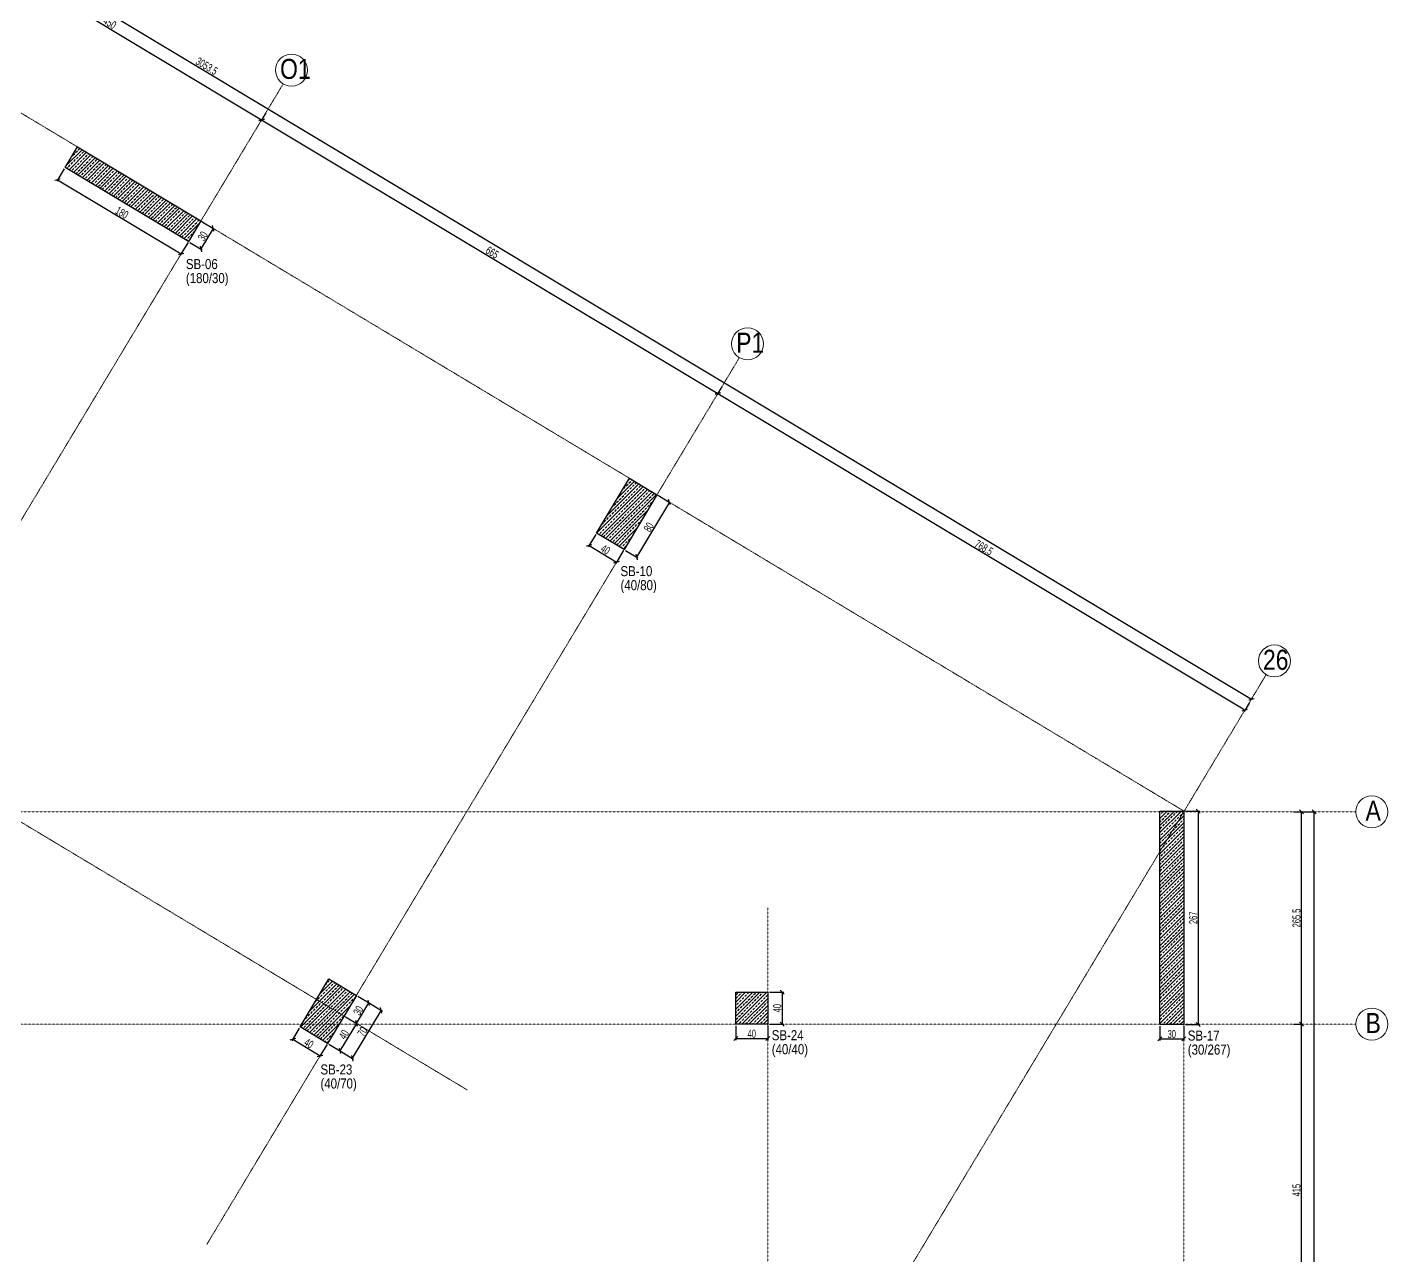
# Model space of a CAD drawing. Header units: millimetres. Extents: x -267 to 94375, y 6431 to 10838.
# Drawn here: x 44922 to 46623, y 7762 to 9298 of the extents above; entities that cross this region are included whole.
import ezdxf

# ---------------------------------------------------------------- set-up
doc = ezdxf.new("R2010")
doc.units = ezdxf.units.MM
doc.header["$LTSCALE"] = 0.0001
doc.linetypes.add('DASHED', pattern=[19.05, 12.7, -6.35])
for name, color, linetype, lineweight in [('AKS BALONU (BEYKENT)', 7, 'Continuous', 20), ('AKS CIZGISI (BEYKENT)', 252, 'DASHED', 20), ('AKS NO (BEYKENT)', 3, 'Continuous', 20), ('AKS OLCU (BEYKENT)', 200, 'Continuous', 20), ('KOLON (BEYKENT)', 3, 'Continuous', 30), ('KOLON ISMI (BEYKENT)', 91, 'Continuous', 20), ('OLCU (BEYKENT)', 14, 'Continuous', 20), ('TARAMA (BEYKENT)', 252, 'Continuous', 25)]:
    doc.layers.add(name, color=color, linetype=linetype, lineweight=lineweight)
doc.styles.add('DSMOLC-50', font='bahnschrift light condensed', dxfattribs={"width": 0.75, "height": 10})
doc.styles.add('KLNOLC-50', font='bahnschrift light condensed', dxfattribs={"width": 0.75, "height": 10})
doc.styles.add('YAZI (BEYKENT)', font='')
doc.styles.get('YAZI (BEYKENT)').set_extended_font_data('Bahnschrift Light Condensed')
doc.dimstyles.new('DSMOLC-50', dxfattribs={"dimtxt": 10, "dimasz": 5, "dimexe": 2, "dimexo": 2, "dimgap": 1, "dimtad": 1, "dimdec": 1, "dimrnd": 0.5, "dimzin": 12, "dimdsep": 46, "dimtxsty": 'DSMOLC-50', "dimblk": 'OBLIQUE', "dimblk1": 'OBLIQUE', "dimblk2": 'OBLIQUE', "dimcen": 0, "dimclrt": 7, "dimadec": 0, "dimazin": 0, "dimtfac": 1, "dimtdec": 4, "dimtix": 1, "dimtmove": 2, "dimatfit": 3, "dimfxl": 1, "dimtzin": 0, "dimarcsym": 0})
doc.dimstyles.new('KLNOLC-50', dxfattribs={"dimtxt": 10, "dimasz": 5, "dimexe": 2, "dimexo": 2, "dimgap": 1, "dimtad": 1, "dimdec": 1, "dimrnd": 0.5, "dimzin": 12, "dimdsep": 46, "dimtxsty": 'KLNOLC-50', "dimblk": 'OBLIQUE', "dimblk1": 'OBLIQUE', "dimblk2": 'OBLIQUE', "dimcen": 0, "dimclrt": 7, "dimadec": 0, "dimazin": 0, "dimtfac": 1, "dimtdec": 4, "dimtix": 1, "dimtmove": 2, "dimatfit": 3, "dimfxl": 1, "dimtzin": 0, "dimarcsym": 0})
pattern_1 = [(45, (38345.936, 6088.7264), (-4.4194174, 4.4194174), []), (45, (38350.3556, 6088.7264), (-4.4194174, 4.4194174), [3.125, -1.5625])]

# ---------------------------------------------------------------- blocks, each defined once
blk = doc.blocks.new('_Oblique')
at = {"color": 0, "linetype": 'ByBlock', "lineweight": -2}
blk.add_line((-0.5, -0.5), (0.5, 0.5), dxfattribs=at)
blk = doc.blocks.new('*D313')
at = {"layer": 'AKS OLCU (BEYKENT)', "color": 0, "lineweight": -2, "transparency": 16777216}
for p, q in [((44834.6, 9422.7), (44828.5, 9412.4)), ((44829.5, 9414.2), (45215.3, 9182.5)), ((45220.4, 9191.1), (45214.3, 9180.8))]:
    blk.add_line(p, q, dxfattribs=at)
at = {"layer": 'DEFPOINTS', "color": 0, "lineweight": -3, "transparency": 16777216}
for p in [(44835.7, 9424.4), (45221.5, 9192.8), (45215.3, 9182.5)]:
    blk.add_point(p, dxfattribs=at)
at = {"layer": 'AKS OLCU (BEYKENT)', "color": 0, "lineweight": -2, "transparency": 16777216, "xscale": 5, "yscale": 5, "zscale": 5}
for p, rotation in [((44829.5, 9414.2), 149.0195588067114), ((45215.3, 9182.5), 329.0195588067115)]:
    blk.add_blockref('_Oblique', p, dxfattribs=dict(at, rotation=rotation))
at = {"layer": 'AKS OLCU (BEYKENT)', "color": 7, "transparency": 16777216, "insert": (45025.5, 9303.6), "char_height": 10, "attachment_point": 5, "rotation": 329.0196, "style": 'DSMOLC-50'}
blk.add_mtext('450', dxfattribs=at)
blk = doc.blocks.new('*D314')
at = {"layer": 'AKS OLCU (BEYKENT)', "color": 0, "lineweight": -2, "transparency": 16777216}
for p, q in [((45220.4, 9191.1), (45214.3, 9180.8)), ((45215.3, 9182.5), (45785.4, 8840.2)), ((45790.6, 8848.8), (45784.4, 8838.5))]:
    blk.add_line(p, q, dxfattribs=at)
at = {"layer": 'DEFPOINTS', "color": 0, "lineweight": -3, "transparency": 16777216}
for p in [(45221.5, 9192.8), (45791.6, 8850.5), (45785.4, 8840.2)]:
    blk.add_point(p, dxfattribs=at)
at = {"layer": 'AKS OLCU (BEYKENT)', "color": 0, "lineweight": -2, "transparency": 16777216, "xscale": 5, "yscale": 5, "zscale": 5}
for p, rotation in [((45215.3, 9182.5), 149.0195588067114), ((45785.4, 8840.2), 329.0195588067115)]:
    blk.add_blockref('_Oblique', p, dxfattribs=dict(at, rotation=rotation))
at = {"layer": 'AKS OLCU (BEYKENT)', "color": 7, "transparency": 16777216, "insert": (45503.5, 9016.6), "char_height": 10, "attachment_point": 5, "rotation": 329.0196, "style": 'DSMOLC-50'}
blk.add_mtext('665', dxfattribs=at)
blk = doc.blocks.new('*D315')
at = {"layer": 'AKS OLCU (BEYKENT)', "color": 0, "lineweight": -2, "transparency": 16777216}
for p, q in [((45790.6, 8848.8), (45784.4, 8838.5)), ((45785.4, 8840.2), (46444.3, 8444.6)), ((46449.5, 8453.2), (46443.3, 8442.9))]:
    blk.add_line(p, q, dxfattribs=at)
at = {"layer": 'DEFPOINTS', "color": 0, "lineweight": -3, "transparency": 16777216}
for p in [(45791.6, 8850.5), (46450.5, 8454.9), (46444.3, 8444.6)]:
    blk.add_point(p, dxfattribs=at)
at = {"layer": 'AKS OLCU (BEYKENT)', "color": 0, "lineweight": -2, "transparency": 16777216, "xscale": 5, "yscale": 5, "zscale": 5}
for p, rotation in [((45785.4, 8840.2), 149.0195588067114), ((46444.3, 8444.6), 329.0195588067115)]:
    blk.add_blockref('_Oblique', p, dxfattribs=dict(at, rotation=rotation))
at = {"layer": 'AKS OLCU (BEYKENT)', "color": 7, "transparency": 16777216, "insert": (46118, 8647.6), "char_height": 10, "attachment_point": 5, "rotation": 329.0196, "style": 'DSMOLC-50'}
blk.add_mtext('768.5', dxfattribs=at)
blk = doc.blocks.new('*D316')
at = {"layer": 'AKS OLCU (BEYKENT)', "color": 0, "lineweight": -2, "transparency": 16777216}
for p, q in [((43833.6, 10028.4), (43835.7, 10031.8)), ((43834.6, 10030.1), (46452.6, 8458.3)), ((46451.5, 8456.6), (46453.6, 8460))]:
    blk.add_line(p, q, dxfattribs=at)
at = {"layer": 'DEFPOINTS', "color": 0, "lineweight": -3, "transparency": 16777216}
for p in [(43832.6, 10026.7), (46450.5, 8454.9), (46452.6, 8458.3)]:
    blk.add_point(p, dxfattribs=at)
at = {"layer": 'AKS OLCU (BEYKENT)', "color": 0, "lineweight": -2, "transparency": 16777216, "xscale": 5, "yscale": 5, "zscale": 5}
for p, rotation in [((43834.6, 10030.1), 149.0195588067114), ((46452.6, 8458.3), 329.0195588067115)]:
    blk.add_blockref('_Oblique', p, dxfattribs=dict(at, rotation=rotation))
at = {"layer": 'AKS OLCU (BEYKENT)', "color": 7, "transparency": 16777216, "insert": (45146.7, 9249.5), "char_height": 10, "attachment_point": 5, "rotation": 329.0196, "style": 'DSMOLC-50'}
blk.add_mtext('3053.5', dxfattribs=at)
blk = doc.blocks.new('*D318')
at = {"layer": 'AKS OLCU (BEYKENT)', "color": 0, "lineweight": -2, "transparency": 16777216}
for p, q in [((46504.9, 8051.8), (46516.9, 8051.8)), ((46514.9, 7636.8), (46514.9, 8051.8)), ((46504.9, 7636.8), (46516.9, 7636.8))]:
    blk.add_line(p, q, dxfattribs=at)
at = {"layer": 'DEFPOINTS', "color": 0, "lineweight": -3, "transparency": 16777216}
for p in [(46502.9, 8051.8), (46514.9, 8051.8), (46502.9, 7636.8)]:
    blk.add_point(p, dxfattribs=at)
at = {"layer": 'AKS OLCU (BEYKENT)', "color": 0, "lineweight": -2, "transparency": 16777216, "xscale": 5, "yscale": 5, "zscale": 5}
for p, rotation in [((46514.9, 8051.8), 90), ((46514.9, 7636.8), 270)]:
    blk.add_blockref('_Oblique', p, dxfattribs=dict(at, rotation=rotation))
at = {"layer": 'AKS OLCU (BEYKENT)', "color": 7, "transparency": 16777216, "insert": (46508.8, 7844.3), "char_height": 10, "attachment_point": 5, "rotation": 90, "style": 'DSMOLC-50'}
blk.add_mtext('415', dxfattribs=at)
blk = doc.blocks.new('*D319')
at = {"layer": 'AKS OLCU (BEYKENT)', "color": 0, "lineweight": -2, "transparency": 16777216}
for p, q in [((46504.9, 8317.3), (46516.9, 8317.3)), ((46514.9, 8051.8), (46514.9, 8317.3)), ((46504.9, 8051.8), (46516.9, 8051.8))]:
    blk.add_line(p, q, dxfattribs=at)
at = {"layer": 'DEFPOINTS', "color": 0, "lineweight": -3, "transparency": 16777216}
for p in [(46502.9, 8317.3), (46514.9, 8317.3), (46502.9, 8051.8)]:
    blk.add_point(p, dxfattribs=at)
at = {"layer": 'AKS OLCU (BEYKENT)', "color": 0, "lineweight": -2, "transparency": 16777216, "xscale": 5, "yscale": 5, "zscale": 5}
for p, rotation in [((46514.9, 8317.3), 90), ((46514.9, 8051.8), 270)]:
    blk.add_blockref('_Oblique', p, dxfattribs=dict(at, rotation=rotation))
at = {"layer": 'AKS OLCU (BEYKENT)', "color": 7, "transparency": 16777216, "insert": (46508.8, 8184.5), "char_height": 10, "attachment_point": 5, "rotation": 90, "style": 'DSMOLC-50'}
blk.add_mtext('265.5', dxfattribs=at)
blk = doc.blocks.new('*D320')
at = {"layer": 'AKS OLCU (BEYKENT)', "color": 0, "lineweight": -2, "transparency": 16777216}
for p, q in [((46504.9, 8317.3), (46532.9, 8317.3)), ((46530.9, 6941.8), (46530.9, 8317.3)), ((46504.9, 6941.8), (46532.9, 6941.8))]:
    blk.add_line(p, q, dxfattribs=at)
at = {"layer": 'DEFPOINTS', "color": 0, "lineweight": -3, "transparency": 16777216}
for p in [(46502.9, 8317.3), (46530.9, 8317.3), (46502.9, 6941.8)]:
    blk.add_point(p, dxfattribs=at)
at = {"layer": 'AKS OLCU (BEYKENT)', "color": 0, "lineweight": -2, "transparency": 16777216, "xscale": 5, "yscale": 5, "zscale": 5}
for p, rotation in [((46530.9, 8317.3), 90), ((46530.9, 6941.8), 270)]:
    blk.add_blockref('_Oblique', p, dxfattribs=dict(at, rotation=rotation))
at = {"layer": 'AKS OLCU (BEYKENT)', "color": 7, "transparency": 16777216, "insert": (46524.8, 7629.5), "char_height": 10, "attachment_point": 5, "rotation": 90, "style": 'DSMOLC-50'}
blk.add_mtext('1375.5', dxfattribs=at)
blk = doc.blocks.new('*D441')
at = {"layer": 'DEFPOINTS', "color": 0, "lineweight": -3, "transparency": 16777216}
for p in [(45847.9, 8091.8), (45847.9, 8051.8), (45865.9, 8051.8)]:
    blk.add_point(p, dxfattribs=at)
at = {"layer": 'OLCU (BEYKENT)', "color": 0, "lineweight": -2, "transparency": 16777216}
for p, q in [((45849.9, 8091.8), (45867.9, 8091.8)), ((45865.9, 8091.8), (45865.9, 8051.8)), ((45849.9, 8051.8), (45867.9, 8051.8))]:
    blk.add_line(p, q, dxfattribs=at)
at = {"layer": 'OLCU (BEYKENT)', "color": 0, "lineweight": -2, "transparency": 16777216, "xscale": 5, "yscale": 5, "zscale": 5}
for p, rotation in [((45865.9, 8091.8), 90), ((45865.9, 8051.8), 270)]:
    blk.add_blockref('_Oblique', p, dxfattribs=dict(at, rotation=rotation))
at = {"layer": 'OLCU (BEYKENT)', "color": 7, "transparency": 16777216, "insert": (45859.8, 8071.8), "char_height": 10, "attachment_point": 5, "rotation": 90, "style": 'KLNOLC-50'}
blk.add_mtext('40', dxfattribs=at)
blk = doc.blocks.new('*D442')
at = {"layer": 'DEFPOINTS', "color": 0, "lineweight": -3, "transparency": 16777216}
for p in [(45807.9, 8051.8), (45847.9, 8051.8), (45847.9, 8033.8)]:
    blk.add_point(p, dxfattribs=at)
at = {"layer": 'OLCU (BEYKENT)', "color": 0, "lineweight": -2, "transparency": 16777216}
for p, q in [((45807.9, 8049.8), (45807.9, 8031.8)), ((45847.9, 8049.8), (45847.9, 8031.8)), ((45807.9, 8033.8), (45847.9, 8033.8))]:
    blk.add_line(p, q, dxfattribs=at)
at = {"layer": 'OLCU (BEYKENT)', "color": 0, "lineweight": -2, "transparency": 16777216, "xscale": 5, "yscale": 5, "zscale": 5, "rotation": 180}
blk.add_blockref('_Oblique', (45807.9, 8033.8), dxfattribs=at)
at = {"layer": 'OLCU (BEYKENT)', "color": 0, "lineweight": -2, "transparency": 16777216, "xscale": 5, "yscale": 5, "zscale": 5}
blk.add_blockref('_Oblique', (45847.9, 8033.8), dxfattribs=at)
at = {"layer": 'OLCU (BEYKENT)', "color": 7, "transparency": 16777216, "insert": (45827.9, 8039.9), "char_height": 10, "attachment_point": 5, "style": 'KLNOLC-50'}
blk.add_mtext('40', dxfattribs=at)
blk = doc.blocks.new('*D453')
at = {"layer": 'DEFPOINTS', "color": 0, "lineweight": -3, "transparency": 16777216}
for p in [(46367.9, 8318.3), (46367.9, 8051.3), (46385.9, 8051.3)]:
    blk.add_point(p, dxfattribs=at)
at = {"layer": 'OLCU (BEYKENT)', "color": 0, "lineweight": -2, "transparency": 16777216}
for p, q in [((46369.9, 8318.3), (46387.9, 8318.3)), ((46385.9, 8318.3), (46385.9, 8051.3)), ((46369.9, 8051.3), (46387.9, 8051.3))]:
    blk.add_line(p, q, dxfattribs=at)
at = {"layer": 'OLCU (BEYKENT)', "color": 0, "lineweight": -2, "transparency": 16777216, "xscale": 5, "yscale": 5, "zscale": 5}
for p, rotation in [((46385.9, 8318.3), 90), ((46385.9, 8051.3), 270)]:
    blk.add_blockref('_Oblique', p, dxfattribs=dict(at, rotation=rotation))
at = {"layer": 'OLCU (BEYKENT)', "color": 7, "transparency": 16777216, "insert": (46379.8, 8184.8), "char_height": 10, "attachment_point": 5, "rotation": 90, "style": 'KLNOLC-50'}
blk.add_mtext('267', dxfattribs=at)
blk = doc.blocks.new('*D454')
at = {"layer": 'DEFPOINTS', "color": 0, "lineweight": -3, "transparency": 16777216}
for p in [(46337.9, 8051.3), (46367.9, 8051.3), (46367.9, 8033.3)]:
    blk.add_point(p, dxfattribs=at)
at = {"layer": 'OLCU (BEYKENT)', "color": 0, "lineweight": -2, "transparency": 16777216}
for p, q in [((46337.9, 8049.3), (46337.9, 8031.3)), ((46367.9, 8049.3), (46367.9, 8031.3)), ((46337.9, 8033.3), (46367.9, 8033.3))]:
    blk.add_line(p, q, dxfattribs=at)
at = {"layer": 'OLCU (BEYKENT)', "color": 0, "lineweight": -2, "transparency": 16777216, "xscale": 5, "yscale": 5, "zscale": 5, "rotation": 180}
blk.add_blockref('_Oblique', (46337.9, 8033.3), dxfattribs=at)
at = {"layer": 'OLCU (BEYKENT)', "color": 0, "lineweight": -2, "transparency": 16777216, "xscale": 5, "yscale": 5, "zscale": 5}
blk.add_blockref('_Oblique', (46367.9, 8033.3), dxfattribs=at)
at = {"layer": 'OLCU (BEYKENT)', "color": 7, "transparency": 16777216, "insert": (46352.9, 8039.4), "char_height": 10, "attachment_point": 5, "style": 'KLNOLC-50'}
blk.add_mtext('30', dxfattribs=at)
blk = doc.blocks.new('*D496')
at = {"layer": 'DEFPOINTS', "color": 0, "lineweight": -3, "transparency": 16777216}
for p in [(45318.3, 8062.1), (45297.7, 8027.8), (45313.1, 8018.5)]:
    blk.add_point(p, dxfattribs=at)
at = {"layer": 'OLCU (BEYKENT)', "color": 0, "lineweight": -2, "transparency": 16777216}
for p, q in [((45320, 8061.1), (45335.4, 8051.8)), ((45333.7, 8052.8), (45313.1, 8018.5)), ((45299.4, 8026.8), (45314.8, 8017.5))]:
    blk.add_line(p, q, dxfattribs=at)
at = {"layer": 'OLCU (BEYKENT)', "color": 0, "lineweight": -2, "transparency": 16777216, "xscale": 5, "yscale": 5, "zscale": 5}
for p, rotation in [((45333.7, 8052.8), 59.02014529354696), ((45313.1, 8018.5), 239.020145293547)]:
    blk.add_blockref('_Oblique', p, dxfattribs=dict(at, rotation=rotation))
at = {"layer": 'OLCU (BEYKENT)', "color": 7, "transparency": 16777216, "insert": (45318.2, 8038.8), "char_height": 10, "attachment_point": 5, "rotation": 59.0201, "style": 'KLNOLC-50'}
blk.add_mtext('40', dxfattribs=at)
blk = doc.blocks.new('*D497')
at = {"layer": 'DEFPOINTS', "color": 0, "lineweight": -3, "transparency": 16777216}
for p in [(45263.4, 8048.4), (45297.7, 8027.8), (45288.3, 8012.3)]:
    blk.add_point(p, dxfattribs=at)
at = {"layer": 'OLCU (BEYKENT)', "color": 0, "lineweight": -2, "transparency": 16777216}
for p, q in [((45262.3, 8046.7), (45253, 8031.2)), ((45254.1, 8032.9), (45288.3, 8012.3)), ((45296.6, 8026.1), (45287.3, 8010.6))]:
    blk.add_line(p, q, dxfattribs=at)
at = {"layer": 'OLCU (BEYKENT)', "color": 0, "lineweight": -2, "transparency": 16777216, "xscale": 5, "yscale": 5, "zscale": 5}
for p, rotation in [((45254.1, 8032.9), 149.0201452935129), ((45288.3, 8012.3), 329.0201452935129)]:
    blk.add_blockref('_Oblique', p, dxfattribs=dict(at, rotation=rotation))
at = {"layer": 'OLCU (BEYKENT)', "color": 7, "transparency": 16777216, "insert": (45274.3, 8027.8), "char_height": 10, "attachment_point": 5, "rotation": 329.0201, "style": 'KLNOLC-50'}
blk.add_mtext('40', dxfattribs=at)
blk = doc.blocks.new('*D498')
at = {"layer": 'DEFPOINTS', "color": 0, "lineweight": -3, "transparency": 16777216}
for p in [(45333.7, 8087.8), (45349.1, 8078.5), (45318.3, 8062.1)]:
    blk.add_point(p, dxfattribs=at)
at = {"layer": 'OLCU (BEYKENT)', "color": 0, "lineweight": -2, "transparency": 16777216}
for p, q in [((45333.7, 8052.8), (45349.1, 8078.5)), ((45335.4, 8086.8), (45350.8, 8077.5)), ((45320, 8061.1), (45335.4, 8051.8))]:
    blk.add_line(p, q, dxfattribs=at)
at = {"layer": 'OLCU (BEYKENT)', "color": 0, "lineweight": -2, "transparency": 16777216, "xscale": 5, "yscale": 5, "zscale": 5}
for p, rotation in [((45349.1, 8078.5), 59.02014529354696), ((45333.7, 8052.8), 239.020145293547)]:
    blk.add_blockref('_Oblique', p, dxfattribs=dict(at, rotation=rotation))
at = {"layer": 'OLCU (BEYKENT)', "color": 7, "lineweight": -3, "transparency": 16777216, "insert": (45336.2, 8068.8), "char_height": 10, "attachment_point": 5, "rotation": 59.0201, "style": 'KLNOLC-50'}
blk.add_mtext('30', dxfattribs=at)
blk = doc.blocks.new('*D495')
at = {"layer": 'DEFPOINTS', "color": 0, "lineweight": -3, "transparency": 16777216}
for p in [(45349.1, 8078.5), (45313.1, 8018.5), (45328.6, 8009.2)]:
    blk.add_point(p, dxfattribs=at)
at = {"layer": 'OLCU (BEYKENT)', "color": 0, "lineweight": -2, "transparency": 16777216}
for p, q in [((45364.6, 8069.2), (45328.6, 8009.2)), ((45350.8, 8077.5), (45366.3, 8068.2)), ((45314.8, 8017.5), (45330.3, 8008.2))]:
    blk.add_line(p, q, dxfattribs=at)
at = {"layer": 'OLCU (BEYKENT)', "color": 0, "lineweight": -2, "transparency": 16777216, "xscale": 5, "yscale": 5, "zscale": 5}
for p, rotation in [((45364.6, 8069.2), 59.02014529354696), ((45328.6, 8009.2), 239.020145293547)]:
    blk.add_blockref('_Oblique', p, dxfattribs=dict(at, rotation=rotation))
at = {"layer": 'OLCU (BEYKENT)', "color": 7, "transparency": 16777216, "insert": (45341.3, 8042.4), "char_height": 10, "attachment_point": 5, "rotation": 59.0201, "style": 'KLNOLC-50'}
blk.add_mtext('70', dxfattribs=at)
blk = doc.blocks.new('*D507')
at = {"layer": 'DEFPOINTS', "color": 0, "lineweight": -3, "transparency": 16777216}
for p in [(45139.3, 9056), (45123.9, 9030.2), (45139.3, 9021)]:
    blk.add_point(p, dxfattribs=at)
at = {"layer": 'OLCU (BEYKENT)', "color": 0, "lineweight": -2, "transparency": 16777216}
for p, q in [((45141, 9054.9), (45156.5, 9045.7)), ((45154.8, 9046.7), (45139.3, 9021)), ((45125.6, 9029.2), (45141, 9019.9))]:
    blk.add_line(p, q, dxfattribs=at)
at = {"layer": 'OLCU (BEYKENT)', "color": 0, "lineweight": -2, "transparency": 16777216, "xscale": 5, "yscale": 5, "zscale": 5}
for p, rotation in [((45154.8, 9046.7), 59.02014529355807), ((45139.3, 9021), 239.0201452935581)]:
    blk.add_blockref('_Oblique', p, dxfattribs=dict(at, rotation=rotation))
at = {"layer": 'OLCU (BEYKENT)', "color": 7, "transparency": 16777216, "insert": (45141.8, 9037), "char_height": 10, "attachment_point": 5, "rotation": 59.0201, "style": 'KLNOLC-50'}
blk.add_mtext('30', dxfattribs=at)
blk = doc.blocks.new('*D508')
at = {"layer": 'DEFPOINTS', "color": 0, "lineweight": -3, "transparency": 16777216}
for p in [(44969.6, 9122.9), (45114.6, 9014.7), (45123.9, 9030.3)]:
    blk.add_point(p, dxfattribs=at)
at = {"layer": 'OLCU (BEYKENT)', "color": 0, "lineweight": -2, "transparency": 16777216}
for p, q in [((44968.5, 9121.2), (44959.2, 9105.7)), ((44960.2, 9107.4), (45114.6, 9014.7)), ((45122.9, 9028.6), (45113.5, 9013))]:
    blk.add_line(p, q, dxfattribs=at)
at = {"layer": 'OLCU (BEYKENT)', "color": 0, "lineweight": -2, "transparency": 16777216, "xscale": 5, "yscale": 5, "zscale": 5}
for p, rotation in [((44960.2, 9107.4), 149.0201452935129), ((45114.6, 9014.7), 329.0201452935129)]:
    blk.add_blockref('_Oblique', p, dxfattribs=dict(at, rotation=rotation))
at = {"layer": 'OLCU (BEYKENT)', "color": 7, "transparency": 16777216, "insert": (45040.6, 9066.3), "char_height": 10, "attachment_point": 5, "rotation": 329.0201, "style": 'KLNOLC-50'}
blk.add_mtext('180', dxfattribs=at)
blk = doc.blocks.new('*D509')
at = {"layer": 'DEFPOINTS', "color": 0, "lineweight": -3, "transparency": 16777216}
for p in [(45709.4, 8713.7), (45668.3, 8645.1), (45683.7, 8635.8)]:
    blk.add_point(p, dxfattribs=at)
at = {"layer": 'OLCU (BEYKENT)', "color": 0, "lineweight": -2, "transparency": 16777216}
for p, q in [((45711.2, 8712.6), (45726.6, 8703.3)), ((45724.9, 8704.4), (45683.7, 8635.8)), ((45670, 8644), (45685.4, 8634.8))]:
    blk.add_line(p, q, dxfattribs=at)
at = {"layer": 'OLCU (BEYKENT)', "color": 0, "lineweight": -2, "transparency": 16777216, "xscale": 5, "yscale": 5, "zscale": 5}
for p, rotation in [((45724.9, 8704.4), 59.02014529355855), ((45683.7, 8635.8), 239.0201452935585)]:
    blk.add_blockref('_Oblique', p, dxfattribs=dict(at, rotation=rotation))
at = {"layer": 'OLCU (BEYKENT)', "color": 7, "transparency": 16777216, "insert": (45699.1, 8673.2), "char_height": 10, "attachment_point": 5, "rotation": 59.0201, "style": 'KLNOLC-50'}
blk.add_mtext('80', dxfattribs=at)
blk = doc.blocks.new('*D510')
at = {"layer": 'DEFPOINTS', "color": 0, "lineweight": -3, "transparency": 16777216}
for p in [(45634, 8665.7), (45668.3, 8645.1), (45659, 8629.6)]:
    blk.add_point(p, dxfattribs=at)
at = {"layer": 'OLCU (BEYKENT)', "color": 0, "lineweight": -2, "transparency": 16777216}
for p, q in [((45633, 8664), (45623.6, 8648.4)), ((45624.7, 8650.2), (45659, 8629.6)), ((45667.3, 8643.4), (45657.9, 8627.9))]:
    blk.add_line(p, q, dxfattribs=at)
at = {"layer": 'OLCU (BEYKENT)', "color": 0, "lineweight": -2, "transparency": 16777216, "xscale": 5, "yscale": 5, "zscale": 5}
for p, rotation in [((45624.7, 8650.2), 149.0201452935129), ((45659, 8629.6), 329.0201452935129)]:
    blk.add_blockref('_Oblique', p, dxfattribs=dict(at, rotation=rotation))
at = {"layer": 'OLCU (BEYKENT)', "color": 7, "transparency": 16777216, "insert": (45645, 8645.1), "char_height": 10, "attachment_point": 5, "rotation": 329.0201, "style": 'KLNOLC-50'}
blk.add_mtext('40', dxfattribs=at)

msp = doc.modelspace()

# ---------------------------------------------------------------- hatches: boundary and pattern name
at = {"layer": 'TARAMA (BEYKENT)'}
h = msp.add_hatch(dxfattribs=at)
h.set_pattern_fill('ANSI33', color=256, style=0, pattern_type=0)
h.set_pattern_definition(pattern_1)
h.paths.add_polyline_path([(44984.99, 9148.62), (45139.32, 9055.96), (45123.87, 9030.24), (44969.55, 9122.89)], flags=0)
h = msp.add_hatch(dxfattribs=at)
h.set_pattern_fill('ANSI33', color=256, style=0, pattern_type=0)
h.set_pattern_definition(pattern_1)
h.paths.add_polyline_path([(45675.16, 8734.25), (45709.45, 8713.66), (45668.27, 8645.07), (45633.98, 8665.66)], flags=0)
h = msp.add_hatch(dxfattribs=at)
h.set_pattern_fill('ANSI33', color=256, style=0, pattern_type=0)
h.set_pattern_definition(pattern_1)
h.paths.add_polyline_path([(46337.9, 8318.33), (46367.9, 8318.33), (46367.9, 8051.33), (46337.9, 8051.33)], flags=0)
h = msp.add_hatch(dxfattribs=at)
h.set_pattern_fill('ANSI33', color=256, style=0, pattern_type=0)
h.set_pattern_definition(pattern_1)
h.paths.add_polyline_path([(45299.39, 8108.39), (45333.69, 8087.8), (45297.66, 8027.78), (45263.36, 8048.37)], flags=0)
h = msp.add_hatch(dxfattribs=at)
h.set_pattern_fill('ANSI33', color=256, style=0, pattern_type=0)
h.set_pattern_definition(pattern_1)
h.paths.add_polyline_path([(45807.9, 8091.79), (45847.9, 8091.79), (45847.9, 8051.79), (45807.9, 8051.79)], flags=0)

# ---------------------------------------------------------------- linework, layer by layer
at = {"layer": 'AKS BALONU (BEYKENT)'}
for centre in [(45252.56, 9244.58), (45822.69, 8902.27), (46481.14, 8505.92), (46602.9, 8317.3), (46602.9, 8051.77)]:
    msp.add_circle(centre, 20, dxfattribs=at)
at = {"layer": 'AKS CIZGISI (BEYKENT)'}
for p, q in [((43578.95, 9992.77), (46367.9, 8318.33)), ((43187.74, 9341.19), (45472.34, 7969.59)), ((45242.27, 9227.43), (44379.04, 7789.68)), ((45812.4, 8885.13), (45146.77, 7776.47)), ((46470.84, 8488.77), (45910.46, 7555.41)), ((42759.87, 8317.3), (46582.9, 8317.3)), ((46367.9, 6731.77), (46367.89, 8317.3)), ((45847.9, 6731.77), (45847.9, 8197.37)), ((40699.88, 8051.77), (46582.9, 8051.77))]:
    msp.add_line(p, q, dxfattribs=at)
at = {"layer": 'KOLON (BEYKENT)'}
for points in [[(44984.99, 9148.62), (45139.32, 9055.96), (45123.87, 9030.24), (44969.55, 9122.89)], [(45675.16, 8734.25), (45709.45, 8713.66), (45668.27, 8645.07), (45633.98, 8665.66)], [(46337.9, 8318.33), (46367.9, 8318.33), (46367.9, 8051.33), (46337.9, 8051.33)], [(45299.39, 8108.39), (45333.69, 8087.8), (45297.66, 8027.78), (45263.36, 8048.37)], [(45807.9, 8091.79), (45847.9, 8091.79), (45847.9, 8051.79), (45807.9, 8051.79)]]:
    msp.add_lwpolyline(points, close=True, dxfattribs=at)

# ---------------------------------------------------------------- texts
at = {"layer": 'AKS NO (BEYKENT)', "style": 'YAZI (BEYKENT)'}
for s, p in [('O1', (45238.34, 9233.58)), ('P1', (45808.44, 8891.27)), ('26', (46466.88, 8494.92)), ('A', (46595.09, 8306.3)), ('B', (46595.09, 8040.77))]:
    msp.add_text(s, height=25, dxfattribs=at).set_placement(p)
at = {"layer": 'KOLON ISMI (BEYKENT)', "style": 'YAZI (BEYKENT)'}
for s, p in [('SB-06', (45120.6, 8995.83)), ('(180/30)', (45120.6, 8978.33)), ('SB-10', (45663.84, 8611.94)), ('(40/80)', (45663.84, 8594.44)), ('SB-24', (45852.9, 8031.79)), ('SB-17', (46372.9, 8031.33)), ('(40/40)', (45852.9, 8014.29)), ('(30/267)', (46372.9, 8013.83)), ('SB-23', (45288.82, 7988.93)), ('(40/70)', (45288.82, 7971.43))]:
    msp.add_text(s, height=12.5, dxfattribs=at).set_placement(p)

# ---------------------------------------------------------------- dimensions: what is measured, and where the dimension line sits
at = {"layer": 'AKS OLCU (BEYKENT)'}
for base, p1, p2, angle, picture, middle in [((46452.57, 8458.33), (43832.58, 10026.69), (46450.51, 8454.9), 329.01956, '*D316', (45146.75, 9249.46)), ((45215.3, 9182.52), (44835.67, 9424.44), (45221.48, 9192.81), 329.01956, '*D313', (45025.54, 9303.57)), ((45785.43, 8840.21), (45221.48, 9192.81), (45791.61, 8850.5), 329.01956, '*D314', (45503.48, 9016.55)), ((46444.33, 8444.61), (45791.61, 8850.5), (46450.51, 8454.9), 329.01956, '*D315', (46118.02, 8647.65)), ((46514.87, 8317.3), (46502.87, 8051.77), (46502.87, 8317.3), 90, '*D319', (46508.76, 8184.54)), ((46530.87, 8317.3), (46502.87, 6941.77), (46502.87, 8317.3), 90, '*D320', (46524.76, 7629.54)), ((46514.87, 8051.77), (46502.87, 7636.77), (46502.87, 8051.77), 90, '*D318', (46508.82, 7844.27))]:
    dim = msp.add_linear_dim(base=base, p1=p1, p2=p2, angle=angle, dimstyle='DSMOLC-50', dxfattribs=at)
    dim.commit()
    dim.dimension.update_dxf_attribs({"geometry": picture, "text_midpoint": middle})
at = {"layer": 'OLCU (BEYKENT)'}
for base, p1, p2, angle, picture, middle in [((45114.57, 9014.75), (44969.55, 9122.89), (45123.89, 9030.27), 329.02015, '*D508', (45040.55, 9066.31)), ((45139.32, 9020.98), (45139.31, 9055.97), (45123.88, 9030.25), 239.02015, '*D507', (45141.81, 9036.97)), ((45683.72, 8635.8), (45709.44, 8713.65), (45668.28, 8645.08), 239.02015, '*D509', (45699.08, 8673.23)), ((45658.97, 8629.57), (45633.98, 8665.67), (45668.29, 8645.09), 329.02015, '*D510', (45644.97, 8645.1)), ((46385.9, 8051.33), (46367.9, 8318.33), (46367.9, 8051.33), 270, '*D453', (46379.79, 8184.83)), ((45328.56, 8009.25), (45349.13, 8078.52), (45313.11, 8018.52), 239.02015, '*D495', (45341.34, 8042.39)), ((45865.9, 8051.79), (45847.9, 8091.79), (45847.9, 8051.79), 270, '*D441', (45859.8, 8071.79)), ((45313.11, 8018.52), (45318.25, 8062.09), (45297.66, 8027.8), 239.02015, '*D496', (45318.18, 8038.81)), ((45288.34, 8012.28), (45263.36, 8048.37), (45297.66, 8027.8), 329.02015, '*D497', (45274.34, 8027.81))]:
    dim = msp.add_linear_dim(base=base, p1=p1, p2=p2, angle=angle, dimstyle='KLNOLC-50', dxfattribs=at)
    dim.commit()
    dim.dimension.update_dxf_attribs({"geometry": picture, "text_midpoint": middle})
at = {"layer": 'OLCU (BEYKENT)', "lineweight": -3}
dim = msp.add_linear_dim(base=(45349.13, 8078.52), p1=(45318.25, 8062.09), p2=(45333.68, 8087.8), angle=239.02015, dimstyle='KLNOLC-50', dxfattribs=at)
dim.commit()
dim.dimension.update_dxf_attribs({"geometry": '*D498', "text_midpoint": (45336.19, 8068.81)})
at = {"layer": 'OLCU (BEYKENT)'}
for base, p1, p2, picture, middle in [((45847.9, 8033.79), (45807.9, 8051.79), (45847.9, 8051.79), '*D442', (45827.9, 8039.89)), ((46367.9, 8033.33), (46337.9, 8051.33), (46367.9, 8051.33), '*D454', (46352.9, 8039.43))]:
    dim = msp.add_linear_dim(base=base, p1=p1, p2=p2, dimstyle='KLNOLC-50', dxfattribs=at)
    dim.commit()
    dim.dimension.update_dxf_attribs({"geometry": picture, "text_midpoint": middle})

doc.saveas('drawing.dxf')
